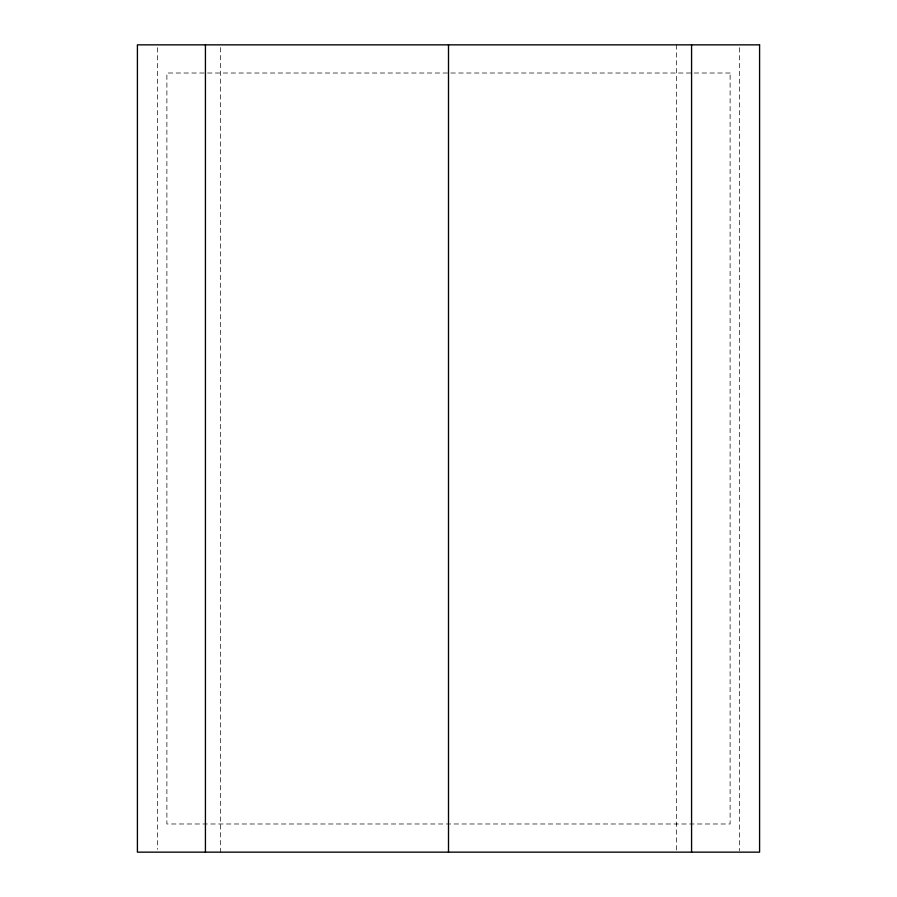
<?xml version="1.0" encoding="UTF-8"?>
<svg xmlns="http://www.w3.org/2000/svg" width="897" height="897" viewBox="0 0 897 897"><rect width="100%" height="100%" fill="white"/><g stroke="black" fill="none" stroke-linecap="round" stroke-linejoin="round"><path stroke-width="0.67" stroke-dasharray="4.49 3.36" d="M739.644 47.653L739.644 850.748M676.529 44.85L676.529 852.15M220.471 47.53L220.471 852.15M157.356 47.653L157.356 849.347M730.113 73.016L166.887 73.016L166.887 823.984L730.113 823.984L730.113 73.016"/><path stroke-width="1.35" d="M691.576 44.85L691.576 852.15M448.5 44.85L448.5 852.15M205.424 44.85L205.424 852.15M759.591 44.85L137.409 44.85L137.409 852.15L759.591 852.15L759.591 44.85"/></g></svg>
